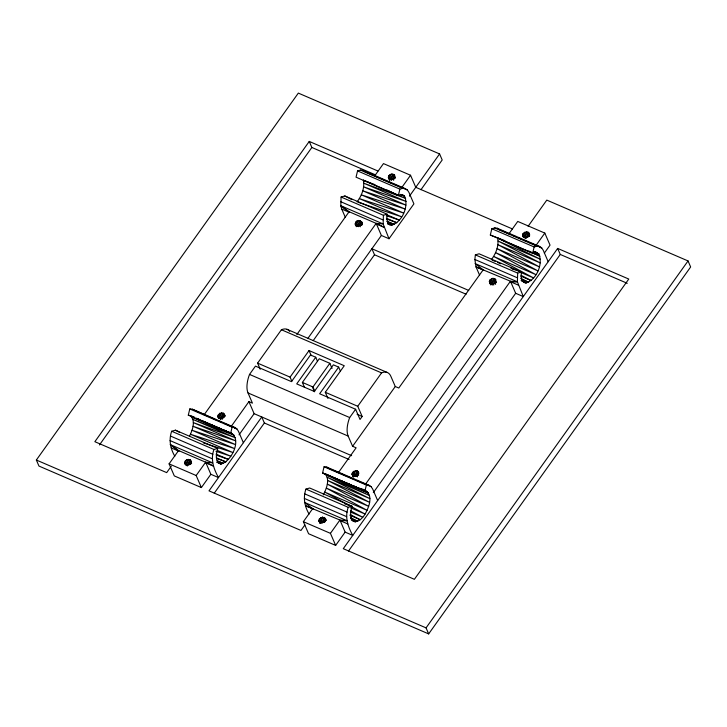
<?xml version="1.0" encoding="UTF-8"?>
<svg xmlns="http://www.w3.org/2000/svg" width="727" height="727" viewBox="0 0 727 727"><rect width="100%" height="100%" fill="white"/><g stroke="black" fill="none" stroke-linecap="round" stroke-linejoin="round"><path stroke-width="1.09" d="M387.127 214.192C386.728 217.8 386.464 222.489 389.899 224.752L391.962 225.134C402.522 221.335 408.883 206.468 404.557 196.154L402.885 194.863L400.777 194.609L398.369 195.409L356.048 177.179L357.557 170.909L360.419 170.109L362.973 170.418L405.293 188.638L407.402 190.029L408.947 192.419L413.908 203.878L389.009 238.747L381.384 235.457L376.177 223.38L349.114 211.721L340.809 205.723L341.09 197.044L344.807 195.963L387.127 214.192L383.411 215.274L341.09 197.044M174.816 456.22C170.3 448.677 168.655 439.653 171.663 431.256L175.416 430.175L217.736 448.405C216.446 453.166 214.838 459.682 219.081 463.426L221.09 463.971C232.104 461.509 243.581 436.491 228.532 432.047M210.857 474.286L201.379 487.572L196.163 475.513L205.659 462.208L212.62 462.835L170.3 444.606L178.588 450.549L205.659 462.208L210.857 474.286L218.491 477.575C213.693 469.042 210.312 459.091 213.983 449.486L217.736 448.405M309.084 514.053C304.568 506.51 302.923 497.486 305.94 489.089L309.684 488.008L352.013 506.237C350.723 510.999 349.114 517.515 353.358 521.259L355.358 521.804C362.646 520.441 366.308 512.626 368.644 506.337C371.742 496.877 369.616 490.025 358.684 488.099M347.806 523.949L340.181 520.668L346.897 520.659L304.568 502.439L313.11 509.009L305.485 505.719L339.927 520.041L345.134 532.119L352.759 535.399C347.969 526.866 344.58 516.924 348.26 507.319L352.013 506.237L344.607 503.802M389.009 238.747L383.138 223.952L383.411 215.274M479.611 275.224L476.003 266.891L474.867 259.484L475.358 254.877L479.084 253.796L521.404 272.025C521.005 275.624 520.732 280.322 524.167 282.585L526.239 282.957C536.799 279.168 543.16 264.301 538.834 253.987L535.099 251.806L537.162 252.687L535.054 252.433L532.646 253.241L490.325 235.012L491.825 228.741L494.696 227.942L497.25 228.242L539.57 246.471L541.679 247.852L543.223 250.252L548.176 261.702M518.324 285.12L510.699 281.831L517.406 281.785L475.085 263.556L483.637 270.18L476.003 266.891L510.454 281.213L515.661 293.29L523.286 296.571L517.406 281.785L517.679 273.107L521.404 272.025L512.88 269.117M228.487 432.111L232.667 433.828L188.293 415.181L189.792 408.956L192.391 409.219L234.712 427.449L236.857 428.83L238.429 431.247L243.381 442.707M189.792 408.956L232.113 427.176L230.613 433.401L196.535 418.343M377.658 500.539L372.697 489.08L371.124 486.663L368.989 485.282L326.659 467.052L324.06 466.779L322.57 473.004L366.935 491.661L322.57 473.004L351.45 484.991M405.293 188.638L402.749 188.338L399.877 189.138L398.369 195.409L387.109 190.038M364.89 491.234L366.381 485.009L324.06 466.779M532.646 253.241L534.145 246.962L537.017 246.171L539.57 246.471M189.511 436.145C192.446 430.184 196.017 420.933 190.347 415.599L188.293 415.181M323.279 494.905C326.505 488.753 330.494 479.102 324.615 473.431L368.525 493.115L326.205 474.885L369.534 495.496L327.214 477.276L369.898 498.649L327.577 480.42L369.598 502.348L327.277 484.118L368.644 506.337L326.323 488.108L367.108 510.336L324.787 492.106L365.099 514.071L350.641 507.846M357.066 201.924C361.628 195.817 364.918 187.893 363.346 180.178L374.968 184.685M491.334 259.757C495.905 253.65 499.185 245.726 497.613 238.011L539.934 256.231L528.829 250.997M528.12 226.27L546.795 200.107L688.042 260.938L690.65 266.973L428.666 633.899L38.958 466.062L36.35 460.027L298.334 93.101L439.59 153.933L442.198 159.967L420.942 189.729M377.94 171.018L309.248 141.429L94.864 441.698L166.683 472.623L171.299 466.161M99.454 444.951L311.856 147.463L309.248 141.429M201.379 487.572L174.307 475.912L169.091 463.853L178.588 450.549L178.833 451.176L171.208 447.887M204.114 414.799L349.114 211.721L349.36 212.348L341.735 209.058L340.809 205.723L383.138 223.952L376.177 223.38L296.834 334.511M374.614 176.007L383.474 163.593L410.546 175.252L415.762 187.312L512.562 228.996M231.177 426.467L248.916 401.631L252.442 403.149L248.016 392.934A21.165 10.151 -66.7 0 1 249.525 374.423L255.459 366.117L291.463 381.63L310.493 354.985L315.745 357.239L317.508 361.328M260.239 369.261L257.594 363.127L281.413 329.758A23.627 11.332 -66.7 0 1 289.709 331.421M401.677 187.666L410.546 175.252M239.038 434.828L254.132 413.681L248.916 401.631M307.948 338.3L381.384 235.457M409.437 196.163L439.59 153.933M313.246 340.572L374.505 254.768L371.897 248.743L468.697 290.427M291.836 381.202L290.073 377.122L309.039 350.559L344.262 365.726L325.296 392.289L327.95 398.423M214.247 493.188L264.364 422.996L261.756 416.971L209.003 490.852L300.96 530.456L304.913 524.912M315.745 357.239L296.716 383.892L314.346 391.48L333.375 364.836L338.664 367.117L340.427 371.197M304.586 387.527L302.377 382.42L319.271 358.756L329.849 363.318L332.057 368.425M314.727 391.062L312.955 386.973L329.849 363.318M338.664 367.117L319.635 393.761L355.612 409.256L360.029 419.47L362.164 416.48L357.739 406.266L325.296 392.289M338.382 472.641L356.121 447.805L352.595 446.287L348.169 436.073A21.165 10.151 -66.7 0 1 349.678 417.552L355.612 409.256M357.739 406.266L381.566 372.896A23.627 11.332 -66.7 0 1 390.853 376.295L395.27 386.51L398.796 388.027L483.382 269.553M352.595 446.287L395.27 386.51M345.134 532.119L335.647 545.404L308.584 533.745L303.368 521.686L312.864 508.382M508.882 233.84L517.751 221.426L544.814 233.085L550.039 245.135L544.341 253.105M335.647 545.404L330.431 533.345L339.927 520.041L346.897 520.659M365.454 484.291L510.454 281.213L517.406 281.785M535.953 245.499L544.814 233.085M373.324 492.633L515.661 293.29M557.664 248.425L343.28 548.685L414.39 579.31L628.773 279.05L557.664 248.425L560.272 254.45L627.256 283.303M348.524 551.021L560.272 254.45M428.666 633.899L426.058 627.874L688.042 260.938M232.113 427.176L234.712 427.449M366.381 485.009L368.989 485.282M234.739 428.348L236.857 428.83L223.434 423.05M539.552 247.362L541.679 247.852L528.256 242.073M203.278 442.843L232.831 452.503L190.51 434.273L234.367 448.504L192.046 430.275L235.321 444.515L193 426.286L235.63 440.816L193.309 422.596L235.257 437.672L192.937 419.443L234.248 435.282L191.928 417.053L226.397 431.247M358.12 202.279L401.686 216.846L359.365 198.616L403.63 213.056L361.31 194.827L405.084 209.04L362.764 190.81L405.939 205.078L363.618 186.848L406.139 201.452L363.818 183.222L405.666 198.407L363.346 180.178M215.928 451.231L230.822 456.238L217.4 450.458M386.573 215.692L399.387 220.154L385.964 214.374M216.728 455.32L228.469 459.446L216.083 454.111M386.446 218.909L396.878 222.753L386.555 218.3M216.564 458.419L225.952 461.909L216.664 457.91M400.332 194.518L404.557 196.154L400.432 194.382M490.325 235.012L504.883 240.682M387.064 221.59L394.343 224.443L387.118 221.335M217.2 460.982L223.434 463.453L217.237 460.782M387.836 223.398L391.962 225.134L387.836 223.353M311.856 147.463L375.35 174.807M366.108 172.244L390.89 182.913M392.953 183.804L396.042 185.14M398.114 186.021L407.402 190.029M499.358 229.632L510.708 234.521M512.771 235.412L515.87 236.738M517.933 237.629L521.032 238.965M523.095 239.855L526.194 241.191M360.419 170.109L402.749 188.338M494.696 227.942L537.017 246.171M357.557 170.909L399.877 189.138M491.825 228.741L534.145 246.962M492.37 260.202L495.469 261.538M497.532 262.429L500.63 263.756M510.945 268.208L514.044 269.535M521.268 272.652L533.654 277.987L493.642 256.449L535.963 274.679L495.587 252.66L537.907 270.88L497.041 248.643L539.361 266.864L497.886 244.681L540.216 262.91L498.086 241.055L540.406 259.275L497.613 238.011M475.358 254.877L517.679 273.107M520.832 276.133L531.155 280.577L521.195 275.379M521.395 279.168L528.62 282.276L520.659 278.296M340.59 201.652L382.911 219.881M474.867 259.484L517.188 277.705M522.104 281.185L526.239 282.957L521.114 280.54M376.422 224.007L384.056 227.287L376.177 223.38M374.505 254.768L466.098 294.217M286.965 329.286L387.118 372.415M281.413 329.758L381.566 372.896M302.377 382.42L312.955 386.973M257.594 363.127L290.073 377.122M357.093 414.299L362.164 416.48M249.525 374.423L349.678 417.552M248.016 392.934L348.169 436.073M254.132 413.681L351.641 455.684M264.364 422.996L349.087 459.482M216.21 419.933L192.391 409.219M218.273 420.824L221.371 422.16M329.84 468.879L354.612 479.547M356.675 480.438L371.124 486.663M194.472 417.38L191.374 416.044L194.472 417.425M196.535 418.27L199.634 419.597M201.697 420.488L221.308 428.939M223.371 429.83L226.47 431.156M353.522 485.881L356.612 487.208M171.663 431.256L213.983 449.486M305.94 489.089L348.26 507.319M350.359 511.944L362.746 517.279L350.759 510.845M170.527 436.073L212.857 454.293M304.804 493.897L347.124 512.126M349.905 515.298L360.228 519.741L350.278 514.571M350.478 518.169L357.702 521.286L350.741 517.824M170.063 440.598L212.393 458.828M304.34 498.431L346.661 516.652M352.268 520.468L355.358 521.804L351.259 519.878M205.905 462.835L213.529 466.116L205.659 462.208M169.091 463.853L196.163 475.513M303.368 521.686L330.431 533.345M36.35 460.027L426.058 627.874M344.807 195.963L351.813 199.616M175.416 430.175L179.351 432.292M326.659 467.052L328.804 468.433M497.25 228.242L498.649 229.169M362.973 170.418L365.081 171.799M170.3 444.606L178.833 451.176M340.809 205.723L349.36 212.348M529.002 233.031L527.847 232.067L524.458 232.349L523.131 233.512L522.895 236.42L524.049 237.384L527.448 237.102L528.774 235.939L529.002 233.031L529.738 235.048M489.707 282.903L490.861 283.866L494.251 283.594L495.578 282.43L495.814 279.522L492.988 278.305L489.934 279.995L489.362 281.494L490.689 284.911M393.652 180.278L390.181 174.516L388.854 175.68L388.627 178.588L391.444 179.805L394.497 178.106L394.725 175.198L391.908 173.989L390.181 174.516L392.353 179.542M360.456 226.769L356.984 220.999L355.657 222.171L355.43 225.079L358.247 226.288L361.301 224.598L361.537 221.69L358.711 220.472L356.984 220.999L359.165 226.024M222.553 418.143L219.654 413.345L217.764 415.998L218.1 417.416L219.254 418.379L222.653 418.107L223.971 416.944L224.207 414.026L223.053 413.063L219.654 413.345L222.271 419.37M189.356 464.635L186.466 459.837L184.567 462.49L184.903 463.908L186.067 464.871L189.456 464.589L190.783 463.426L191.01 460.518L189.856 459.555L186.466 459.837L188.638 464.853M391.58 180.214L388.854 175.68L390.59 179.696M358.384 226.706L355.657 222.171L357.402 226.188M221.063 419.043L218.336 414.508L220.508 419.534M187.866 465.534L185.14 461L187.312 466.025M394.552 178.724L391.908 173.989L394.079 179.006M361.364 225.206L358.711 220.472L360.892 225.497M224.034 417.552L221.39 412.818L223.562 417.843M190.837 464.035L188.193 459.3L190.365 464.326M389.863 180.051L388.282 177.17L389.59 180.187M356.666 226.542L355.094 223.662L356.394 226.67M218.818 417.925L217.764 415.998L218.627 418.007M186.148 465.371L184.567 462.49L185.44 464.498M395.043 177.243L393.571 174.235L395.315 178.26M362.337 224.734L360.383 220.726L362.119 224.743M224.525 416.071L223.053 413.063L224.352 416.08M191.328 462.563L189.856 459.555L191.601 463.572M529.583 236.084L527.847 232.067L529.138 236.366M528.356 236.838L526.184 231.813L527.638 237.057M526.63 237.365L524.458 232.349L526.248 238.447M525.303 238.538L523.131 233.512L524.558 237.674M523.431 237.011L522.559 235.003L523.413 237.075M496.396 282.576L494.651 278.559L495.941 282.848M495.596 284.339L492.988 278.305L494.442 283.548M493.869 284.866L491.261 278.832L493.06 284.939M492.106 285.02L489.934 279.995L491.361 284.166M490.67 284.502L489.362 281.494L490.643 284.602M362.409 223.698L361.537 221.69L362.391 223.762M341.735 209.058L345.334 217.391M309.039 350.559L311.247 355.667M358.629 473.913L357.32 470.896L355.657 470.651L352.604 472.341L352.032 473.831L352.377 475.249L353.531 476.212L356.921 475.94L358.82 473.277L358.484 471.859L357.32 470.896L358.611 475.194M357.829 475.667L355.657 470.651L357.402 476.939M356.103 476.194L353.931 471.178L355.43 476.258M354.349 476.358L352.604 472.341L354.031 476.512M353.34 476.848L352.032 473.831L353.313 476.939M312.292 386.691L314.5 391.798M326.159 520.359L325.287 518.351L322.47 517.133L319.417 518.833L318.844 520.323L319.18 521.741L320.334 522.704L322.006 522.949L325.06 521.259L325.287 518.351L326.023 520.368M325.432 520.405L324.133 517.388L325.423 521.677M324.642 522.159L322.47 517.133L323.924 522.377M322.915 522.686L320.743 517.66L322.234 522.749M321.152 522.849L319.417 518.833L320.843 522.995M320.144 523.331L318.844 520.323L320.125 523.431M221.09 463.971L216.964 462.227L221.09 463.971M538.834 253.987L533.673 251.769L538.834 253.987M389.899 224.752L387.827 223.861L389.899 224.752M225.079 416.044L224.207 414.026L225.061 416.108"/></g></svg>
